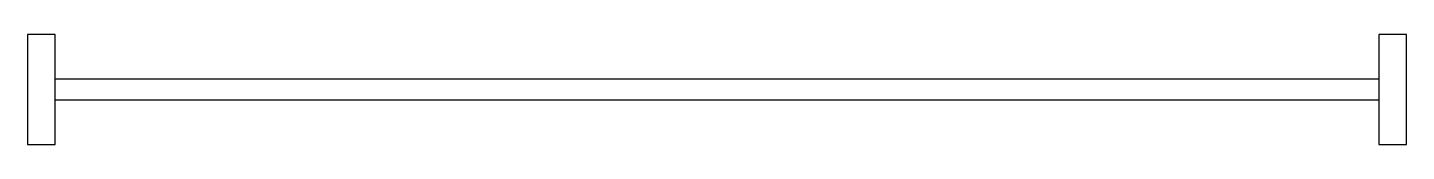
# Model space of a CAD drawing. Extents: x -866.38 to -865.38, y 497.08 to 497.16.
import ezdxf

# ---------------------------------------------------------------- set-up
doc = ezdxf.new("R2010")
doc.units = 0
doc.header["$LTSCALE"] = 50
doc.header["$MEASUREMENT"] = 0
doc.layers.add('A-PEÇAS', color=2, linetype='CONTINUOUS')
doc.layers.add('P-PEÇAS', color=2, linetype='CONTINUOUS')

# ---------------------------------------------------------------- blocks, each defined once
blk = doc.blocks.new('A-2933')
at = {"layer": 'P-PEÇAS', "color": 1}
for p, q in [((0.98, -0.0325), (0.02, -0.0325)), ((0.02, -0.0475), (0.98, -0.0475))]:
    blk.add_line(p, q, dxfattribs=at)
at = {"layer": 'P-PEÇAS'}
for points in [[(0, -0.08), (0.02, -0.08), (0.02, 0), (0, 0)], [(0.98, -0.08), (1, -0.08), (1, 0), (0.98, 0)]]:
    blk.add_lwpolyline(points, close=True, dxfattribs=at)

msp = doc.modelspace()

# ---------------------------------------------------------------- block references
at = {"layer": 'A-PEÇAS'}
msp.add_blockref('A-2933', (-866.3764, 497.1594), dxfattribs=at)

doc.saveas('drawing.dxf')
